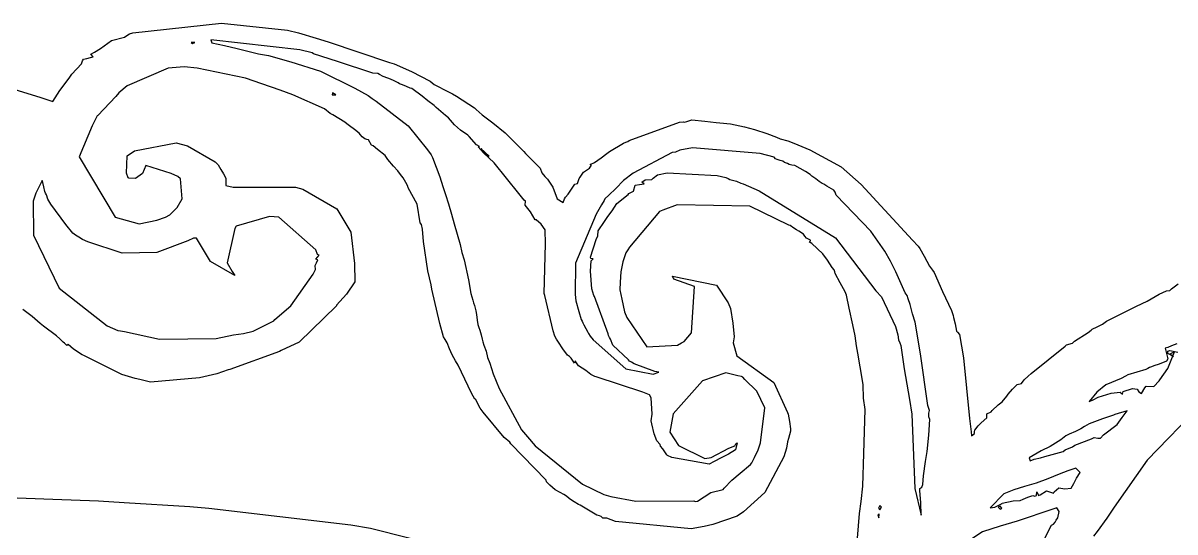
# Model space of a CAD drawing. Extents: x 0 to 208, y 1 to 205.
# Drawn here: x 192.63 to 199.15, y 202.23 to 205.11 of the extents above; entities that cross this region are included whole.
import ezdxf

# ---------------------------------------------------------------- set-up
doc = ezdxf.new("R2010")
doc.units = 0

msp = doc.modelspace()

# ---------------------------------------------------------------- linework, layer by layer
at = {"layer": 'test'}
for p, q in [((193.247185, 205.054309), (193.749269, 205.109464)), ((193.749269, 205.109464), (194.123351, 205.068167)), ((193.207984, 205.035993), (193.229094, 205.048129)), ((193.229094, 205.048129), (193.247185, 205.054309)), ((194.123351, 205.068167), (194.185397, 205.053717)), ((194.185397, 205.053717), (194.287025, 205.02331)), ((193.063376, 204.964509), (193.127401, 205.009747)), ((193.127401, 205.009747), (193.19963, 205.030123)), ((193.19963, 205.030123), (193.207984, 205.035993)), ((193.598468, 204.998935), (193.578656, 204.999781)), ((193.578656, 204.999781), (193.584921, 204.993544)), ((193.584921, 204.993544), (193.598496, 204.998963)), ((193.598496, 204.998963), (193.598468, 204.998935)), ((194.1932, 204.957435), (193.690139, 205.014365)), ((193.690139, 205.014365), (193.696065, 204.996839)), ((193.696065, 204.996839), (193.766841, 204.981373)), ((193.766841, 204.981373), (193.839228, 204.965371)), ((194.287025, 205.02331), (194.354242, 205.00378)), ((194.354242, 205.00378), (194.701945, 204.886706)), ((192.986135, 204.909109), (193.007527, 204.914782)), ((193.007527, 204.914782), (193.022005, 204.918394)), ((193.00908, 204.932618), (193.029767, 204.945121)), ((193.022005, 204.918394), (193.00908, 204.932618)), ((193.029767, 204.945121), (193.063376, 204.964509)), ((193.839228, 204.965371), (193.891885, 204.951091)), ((193.891885, 204.951091), (193.959105, 204.935569)), ((193.959105, 204.935569), (194.016421, 204.924844)), ((194.016421, 204.924844), (194.142507, 204.890094)), ((194.26338, 204.939796), (194.1932, 204.957435)), ((194.271141, 204.935422), (194.26338, 204.939796)), ((194.408005, 204.891181), (194.271141, 204.935422)), ((192.901262, 204.819035), (192.956276, 204.877529)), ((192.956276, 204.877529), (192.963049, 204.894744)), ((192.963049, 204.894744), (192.967819, 204.904932)), ((192.967819, 204.904932), (192.986135, 204.909109)), ((193.447607, 204.854702), (193.215113, 204.753365)), ((193.539075, 204.861193), (193.447607, 204.854702)), ((193.611462, 204.852839), (193.539075, 204.861193)), ((193.885511, 204.797044), (193.611462, 204.852839)), ((194.142507, 204.890094), (194.311747, 204.837338)), ((194.607496, 204.826024), (194.408005, 204.891181)), ((194.701945, 204.886706), (194.727994, 204.877591)), ((194.727994, 204.877591), (194.826752, 204.835065)), ((192.834494, 204.726715), (192.887123, 204.797445)), ((192.887123, 204.797445), (192.901262, 204.819035)), ((193.97858, 204.765345), (193.885511, 204.797044)), ((194.311747, 204.837338), (194.506246, 204.739636)), ((194.635936, 204.822666), (194.607496, 204.826024)), ((194.645842, 204.81784), (194.635936, 204.822666)), ((194.665908, 204.80689), (194.645842, 204.81784)), ((194.692465, 204.796391), (194.665908, 204.80689)), ((194.707422, 204.791113), (194.692465, 204.796391)), ((194.728561, 204.781066), (194.707422, 204.791113)), ((194.750405, 204.771442), (194.728561, 204.781066)), ((194.826752, 204.835065), (194.932472, 204.780774)), ((194.932472, 204.780774), (194.955755, 204.761245)), ((192.463596, 204.768896), (192.720178, 204.690096)), ((192.794165, 204.665317), (192.834494, 204.726715)), ((193.215113, 204.753365), (193.167573, 204.713298)), ((194.081995, 204.728605), (193.97858, 204.765345)), ((194.154382, 204.702838), (194.081995, 204.728605)), ((194.506246, 204.739636), (194.581221, 204.698985)), ((194.759577, 204.765064), (194.750405, 204.771442)), ((194.775494, 204.759109), (194.759577, 204.765064)), ((194.797508, 204.749288), (194.775494, 204.759109)), ((194.820085, 204.739664), (194.797508, 204.749288)), ((194.829117, 204.738535), (194.820085, 204.739664)), ((194.887026, 204.695561), (194.829117, 204.738535)), ((194.955755, 204.761245), (194.969895, 204.753483)), ((194.969895, 204.753483), (195.021601, 204.727942)), ((195.021601, 204.727942), (195.059238, 204.709062)), ((192.720178, 204.690096), (192.794165, 204.665317)), ((193.150273, 204.693853), (193.049043, 204.585962)), ((193.167573, 204.713298), (193.150273, 204.693853)), ((194.332772, 204.622526), (194.154382, 204.702838)), ((194.379461, 204.71332), (194.376921, 204.703132)), ((194.376921, 204.703132), (194.397608, 204.703132)), ((194.397551, 204.703132), (194.379461, 204.71332)), ((194.397608, 204.703132), (194.397551, 204.703132)), ((194.581221, 204.698985), (194.604476, 204.682813)), ((194.604476, 204.682813), (194.626659, 204.66684)), ((194.626659, 204.66684), (194.808145, 204.527707)), ((194.920139, 204.667988), (194.887026, 204.695561)), ((194.95558, 204.641431), (194.920139, 204.667988)), ((195.059238, 204.709062), (195.082493, 204.695628)), ((195.082493, 204.695628), (195.182899, 204.629379)), ((193.045063, 204.584268), (193.016494, 204.52676)), ((193.049043, 204.585962), (193.045063, 204.584268)), ((194.366382, 204.597211), (194.332772, 204.622526)), ((194.379957, 204.589224), (194.366382, 204.597211)), ((194.41572, 204.568537), (194.379957, 204.589224)), ((194.966417, 204.631497), (194.95558, 204.641431)), ((195.019766, 204.585574), (194.966417, 204.631497)), ((195.035711, 204.572281), (195.019766, 204.585574)), ((195.182899, 204.629379), (195.193651, 204.619868)), ((195.193651, 204.619868), (195.227261, 204.58925)), ((195.227261, 204.58925), (195.288379, 204.544456)), ((193.016494, 204.52676), (192.9442, 204.351314)), ((194.448692, 204.54785), (194.41572, 204.568537)), ((194.459473, 204.537521), (194.448692, 204.54785)), ((194.47491, 204.527164), (194.459473, 204.537521)), ((194.503251, 204.506477), (194.47491, 204.527164)), ((194.808145, 204.527707), (194.917227, 204.390683)), ((195.069824, 204.531763), (195.035711, 204.572281)), ((195.104986, 204.502166), (195.069824, 204.531763)), ((195.288379, 204.544456), (195.357653, 204.486651)), ((196.06002, 204.444713), (196.345869, 204.547371)), ((196.345869, 204.547371), (196.365596, 204.548782)), ((196.365596, 204.548782), (196.371777, 204.547371)), ((196.371777, 204.547371), (196.386988, 204.55214)), ((196.386988, 204.55214), (196.415428, 204.561002)), ((196.415428, 204.561002), (196.488758, 204.552931)), ((196.488758, 204.552931), (196.553722, 204.546496)), ((196.553722, 204.546496), (196.574776, 204.543194)), ((196.574776, 204.543194), (196.633907, 204.538114)), ((196.633907, 204.538114), (196.713861, 204.521237)), ((196.713861, 204.521237), (196.770737, 204.506138)), ((194.529808, 204.48579), (194.503251, 204.506477)), ((194.537061, 204.47546), (194.529808, 204.48579)), ((194.546798, 204.465131), (194.537061, 204.47546)), ((194.562913, 204.454181), (194.546798, 204.465131)), ((194.573242, 204.449609), (194.562913, 204.454181)), ((195.146354, 204.47321), (195.104986, 204.502166)), ((195.152563, 204.466606), (195.146354, 204.47321)), ((195.19491, 204.419085), (195.152563, 204.466606)), ((195.357653, 204.486651), (195.462527, 204.382198)), ((196.770737, 204.506138), (196.84081, 204.48421)), ((196.84081, 204.48421), (196.895708, 204.462563)), ((196.895708, 204.462563), (196.915463, 204.453645)), ((193.257164, 204.385245), (193.4925, 204.429766)), ((193.4925, 204.429766), (193.558049, 204.413538)), ((193.558049, 204.413538), (193.714835, 204.322278)), ((194.583571, 204.447069), (194.573242, 204.449609)), ((194.599855, 204.41802), (194.583571, 204.447069)), ((194.608661, 204.413448), (194.599855, 204.41802)), ((194.634682, 204.392761), (194.608661, 204.413448)), ((194.677396, 204.359092), (194.634682, 204.392761)), ((194.917227, 204.390683), (194.937942, 204.362246)), ((195.211166, 204.409659), (195.19491, 204.419085)), ((195.20428, 204.407966), (195.211166, 204.409659)), ((195.235304, 204.373239), (195.20428, 204.407966)), ((195.242909, 204.378351), (195.219654, 204.39805)), ((195.219654, 204.39805), (195.239353, 204.374795)), ((195.948576, 204.381331), (196.028721, 204.428062)), ((196.028721, 204.428062), (196.041647, 204.433819)), ((196.041647, 204.433819), (196.052259, 204.437911)), ((196.052259, 204.437911), (196.06002, 204.444713)), ((196.346681, 204.388877), (196.322721, 204.37866)), ((196.418382, 204.402085), (196.346681, 204.388877)), ((196.801696, 204.369561), (196.418382, 204.402085)), ((196.915463, 204.453645), (196.958804, 204.441594)), ((196.958804, 204.441594), (196.993085, 204.428047)), ((196.993085, 204.428047), (197.0383, 204.409082)), ((197.0383, 204.409082), (197.084833, 204.391584)), ((197.084833, 204.391584), (197.261961, 204.29494)), ((192.9442, 204.351314), (193.148207, 204.008874)), ((193.212327, 204.259459), (193.215798, 204.356972)), ((193.215798, 204.356972), (193.257164, 204.385245)), ((194.692749, 204.337135), (194.677396, 204.359092)), ((194.723954, 204.299255), (194.692749, 204.337135)), ((194.937942, 204.362246), (194.94576, 204.346696)), ((194.94576, 204.346696), (194.966447, 204.292557)), ((195.295691, 204.317991), (195.235304, 204.373239)), ((195.239353, 204.374795), (195.266192, 204.355096)), ((195.266164, 204.355096), (195.242909, 204.378351)), ((195.266192, 204.355096), (195.266164, 204.355096)), ((195.462527, 204.382198), (195.473337, 204.370824)), ((195.473337, 204.370824), (195.537669, 204.306162)), ((195.864011, 204.31913), (195.901038, 204.344981)), ((195.901038, 204.344981), (195.934521, 204.370833)), ((195.934521, 204.370833), (195.948576, 204.381331)), ((196.303558, 204.375697), (196.082962, 204.259269)), ((196.322721, 204.37866), (196.303558, 204.375697)), ((196.881845, 204.349157), (196.801696, 204.369561)), ((196.889606, 204.340549), (196.881845, 204.349157)), ((196.89923, 204.335553), (196.889606, 204.340549)), ((196.915457, 204.330812), (196.89923, 204.335553)), ((196.931685, 204.326071), (196.915457, 204.330812)), ((196.941309, 204.319947), (196.931685, 204.326071)), ((193.221076, 204.232619), (193.212327, 204.259459)), ((193.32186, 204.303104), (193.301823, 204.25627)), ((193.464752, 204.256439), (193.32186, 204.303104)), ((193.714835, 204.322278), (193.730357, 204.306361)), ((193.730357, 204.306361), (193.745879, 204.28051)), ((193.745879, 204.28051), (193.761317, 204.254686)), ((194.749015, 204.271739), (194.723954, 204.299255)), ((194.764538, 204.251701), (194.749015, 204.271739)), ((194.966447, 204.292557), (194.987134, 204.237442)), ((195.435882, 204.143225), (195.295691, 204.317991)), ((195.537669, 204.306162), (195.55528, 204.2881)), ((195.55528, 204.2881), (195.565948, 204.261147)), ((195.565948, 204.261147), (195.58147, 204.24015)), ((195.793458, 204.252525), (195.801219, 204.264746)), ((195.801219, 204.264746), (195.834829, 204.286448)), ((195.834829, 204.286448), (195.846146, 204.303636)), ((195.839006, 204.307192), (195.864011, 204.31913)), ((195.846146, 204.303636), (195.839006, 204.307192)), ((196.082962, 204.259269), (196.028654, 204.216969)), ((196.21993, 204.249783), (196.27548, 204.261185)), ((196.27548, 204.261185), (196.558608, 204.245465)), ((196.957367, 204.314048), (196.941309, 204.319947)), ((196.966427, 204.308883), (196.957367, 204.314048)), ((196.982683, 204.304932), (196.966427, 204.308883)), ((196.999814, 204.302392), (196.982683, 204.304932)), ((197.060218, 204.268749), (196.999814, 204.302392)), ((197.085279, 204.250658), (197.060218, 204.268749)), ((197.261961, 204.29494), (197.375713, 204.194729)), ((192.733473, 204.21707), (192.697518, 204.145193)), ((192.737396, 204.206261), (192.733473, 204.21707)), ((192.742843, 204.180861), (192.737396, 204.206261)), ((193.225366, 204.230926), (193.221076, 204.232619)), ((193.263505, 204.227906), (193.225366, 204.230926)), ((193.301823, 204.25627), (193.263505, 204.227906)), ((193.502632, 204.240155), (193.464752, 204.256439)), ((193.517759, 204.227342), (193.502632, 204.240155)), ((193.526762, 204.113587), (193.517759, 204.227342)), ((193.761317, 204.254686), (193.775202, 204.230302)), ((193.775202, 204.230302), (193.775202, 204.189679)), ((194.78006, 204.232623), (194.764538, 204.251701)), ((194.795469, 204.206715), (194.78006, 204.232623)), ((194.805206, 204.184758), (194.795469, 204.206715)), ((194.987134, 204.237442), (194.994415, 204.213622)), ((194.994415, 204.213622), (195.005422, 204.178548)), ((195.58147, 204.24015), (195.596992, 204.225757)), ((195.596992, 204.225757), (195.609043, 204.207977)), ((195.609043, 204.207977), (195.62798, 204.179537)), ((195.714862, 204.140757), (195.751943, 204.195658)), ((195.751943, 204.195658), (195.766675, 204.200709)), ((195.766675, 204.200709), (195.776412, 204.228537)), ((195.776412, 204.228537), (195.782508, 204.23641)), ((195.782508, 204.23641), (195.793458, 204.252525)), ((196.028654, 204.216969), (195.98378, 204.172446)), ((196.094045, 204.189924), (196.118683, 204.193932)), ((196.118683, 204.193932), (196.144958, 204.197826)), ((196.132032, 204.207196), (196.150122, 204.221081)), ((196.144958, 204.197826), (196.132032, 204.207196)), ((196.150122, 204.221081), (196.188744, 204.223339)), ((196.188744, 204.223339), (196.196505, 204.230112)), ((196.196505, 204.230112), (196.21993, 204.249783)), ((196.558608, 204.245465), (196.607731, 204.23491)), ((196.607731, 204.23491), (196.620657, 204.22777)), ((196.620657, 204.22777), (196.631466, 204.222634)), ((196.631466, 204.222634), (196.667664, 204.212671)), ((196.667664, 204.212671), (196.693064, 204.202709)), ((196.693064, 204.202709), (196.706357, 204.198362)), ((196.706357, 204.198362), (196.796843, 204.159653)), ((197.096144, 204.241909), (197.085279, 204.250658)), ((197.117142, 204.227403), (197.096144, 204.241909)), ((197.137829, 204.212276), (197.117142, 204.227403)), ((197.154113, 204.200931), (197.137829, 204.212276)), ((197.163229, 204.196359), (197.154113, 204.200931)), ((197.180557, 204.185042), (197.163229, 204.196359)), ((197.375713, 204.194729), (197.666783, 203.879713)), ((192.697518, 204.145193), (192.683632, 204.100856)), ((192.74829, 204.155461), (192.742843, 204.180861)), ((192.753172, 204.144652), (192.74829, 204.155461)), ((192.758845, 204.135141), (192.753172, 204.144652)), ((192.765985, 204.111632), (192.758845, 204.135141)), ((193.775202, 204.189679), (193.815619, 204.178983)), ((193.815619, 204.178983), (194.168673, 204.17983)), ((194.168673, 204.17983), (194.21062, 204.168315)), ((194.21062, 204.168315), (194.402813, 204.056002)), ((194.80848, 204.175585), (194.805206, 204.184758)), ((194.858314, 204.082514), (194.80848, 204.175585)), ((195.005422, 204.178548), (195.020266, 204.137352)), ((195.020266, 204.137352), (195.035619, 204.085389)), ((195.466041, 204.105387), (195.435882, 204.143225)), ((195.62798, 204.179537), (195.652759, 204.114172)), ((195.698578, 204.122667), (195.714862, 204.140757)), ((195.945014, 204.133706), (195.922662, 204.113583)), ((195.98378, 204.172446), (195.945014, 204.133706)), ((195.989812, 204.086605), (196.054675, 204.137795)), ((196.054675, 204.137795), (196.058033, 204.143101)), ((196.058033, 204.143101), (196.085493, 204.156252)), ((196.085493, 204.156252), (196.094045, 204.189924)), ((196.796843, 204.159653), (197.22956, 203.891901)), ((197.219616, 204.163198), (197.180557, 204.185042)), ((197.227688, 204.151231), (197.219616, 204.163198)), ((197.232909, 204.134298), (197.227688, 204.151231)), ((197.429451, 203.929828), (197.232909, 204.134298)), ((192.683632, 204.100856), (192.684761, 203.906831)), ((192.782213, 204.083085), (192.765985, 204.111632)), ((192.868519, 203.967459), (192.782213, 204.083085)), ((193.456337, 204.023389), (193.498015, 204.064365)), ((193.498015, 204.064365), (193.526762, 204.113587)), ((194.875276, 203.976514), (194.858314, 204.082514)), ((195.035619, 204.085389), (195.052835, 204.026148)), ((195.472334, 204.101013), (195.466041, 204.105387)), ((195.470641, 204.078322), (195.472334, 204.101013)), ((195.501852, 204.038865), (195.470641, 204.078322)), ((195.652759, 204.114172), (195.685398, 204.092074)), ((195.685398, 204.092074), (195.694486, 204.113494)), ((195.694486, 204.113494), (195.698578, 204.122667)), ((195.903443, 204.080281), (195.87228, 204.026628)), ((195.919389, 204.10475), (195.903443, 204.080281)), ((195.922662, 204.113583), (195.919389, 204.10475)), ((195.964186, 204.045757), (195.989812, 204.086605)), ((196.331294, 204.080032), (196.250288, 204.049332)), ((196.744947, 204.07275), (196.331294, 204.080032)), ((196.964544, 203.963581), (196.744947, 204.07275)), ((193.148207, 204.008874), (193.283397, 203.972053)), ((193.384432, 203.992796), (193.432799, 204.010181)), ((193.432799, 204.010181), (193.456337, 204.023389)), ((194.022544, 204.013641), (193.833512, 203.959028)), ((194.07425, 204.009633), (194.022544, 204.013641)), ((194.283662, 203.823996), (194.07425, 204.009633)), ((194.402813, 204.056002), (194.482086, 203.923702)), ((195.052835, 204.026148), (195.068047, 203.97116)), ((195.527703, 203.995267), (195.501852, 204.038865)), ((195.87228, 204.026628), (195.756693, 203.749156)), ((195.920526, 203.984424), (195.938955, 204.012618)), ((195.938955, 204.012618), (195.964186, 204.045757)), ((196.231746, 204.041147), (196.062413, 203.839172)), ((196.250288, 204.049332), (196.231746, 204.041147)), ((192.908273, 203.918338), (192.868519, 203.967459)), ((193.283397, 203.972053), (193.384432, 203.992796)), ((193.825046, 203.945058), (193.781572, 203.751711)), ((193.833512, 203.959028), (193.825046, 203.945058)), ((194.882783, 203.968753), (194.875276, 203.976514)), ((194.889556, 203.941801), (194.882783, 203.968753)), ((194.895568, 203.871996), (194.889556, 203.941801)), ((195.068047, 203.97116), (195.08625, 203.912492)), ((195.532247, 203.993574), (195.527703, 203.995267)), ((195.560952, 203.969387), (195.532247, 203.993574)), ((195.585054, 203.938027), (195.560952, 203.969387)), ((195.585336, 203.858505), (195.585054, 203.938027)), ((195.883818, 203.931344), (195.920526, 203.984424)), ((196.972306, 203.96217), (196.964544, 203.963581)), ((196.993924, 203.946648), (196.972306, 203.96217)), ((197.008656, 203.937758), (196.993924, 203.946648)), ((197.02209, 203.930449), (197.008656, 203.937758)), ((192.684761, 203.906831), (192.829595, 203.607275)), ((192.92292, 203.906795), (192.908273, 203.918338)), ((192.941208, 203.895901), (192.92292, 203.906795)), ((192.961697, 203.882524), (192.941208, 203.895901)), ((192.99253, 203.86926), (192.961697, 203.882524)), ((193.187478, 203.804684), (192.99253, 203.86926)), ((193.559763, 203.876067), (193.383958, 203.808974)), ((193.590785, 203.891194), (193.559763, 203.876067)), ((193.608904, 203.890912), (193.590785, 203.891194)), ((193.68825, 203.759007), (193.608904, 203.890912)), ((194.482086, 203.923702), (194.504184, 203.746537)), ((194.920149, 203.705073), (194.895568, 203.871996)), ((195.08625, 203.912492), (195.102901, 203.853724)), ((195.840406, 203.783352), (195.872444, 203.882999)), ((195.872444, 203.882999), (195.881842, 203.903658)), ((195.881842, 203.903658), (195.883818, 203.931344)), ((197.048731, 203.91408), (197.02209, 203.930449)), ((197.055194, 203.902678), (197.048731, 203.91408)), ((197.064366, 203.890486), (197.055194, 203.902678)), ((197.087622, 203.878774), (197.064366, 203.890486)), ((197.079324, 203.86963), (197.08621, 203.870194)), ((197.095862, 203.860203), (197.079324, 203.86963)), ((197.08621, 203.870194), (197.087622, 203.878774)), ((197.22956, 203.891901), (197.458324, 203.592207)), ((197.509055, 203.817696), (197.429451, 203.929828)), ((197.666783, 203.879713), (197.698691, 203.84524)), ((193.383958, 203.808974), (193.187478, 203.804684)), ((194.29402, 203.79823), (194.283662, 203.823996)), ((195.102901, 203.853724), (195.111593, 203.808981)), ((195.111593, 203.808981), (195.125197, 203.767616)), ((195.577829, 203.57608), (195.585336, 203.858505)), ((196.041726, 203.80745), (196.025019, 203.755705)), ((196.052056, 203.823989), (196.041726, 203.80745)), ((196.062413, 203.839172), (196.052056, 203.823989)), ((197.158428, 203.801273), (197.095862, 203.860203)), ((197.184449, 203.766153), (197.158428, 203.801273)), ((197.540412, 203.76082), (197.509055, 203.817696)), ((197.698691, 203.84524), (197.70665, 203.831637)), ((197.70665, 203.831637), (197.731288, 203.788547)), ((193.824927, 203.679335), (193.68825, 203.759007)), ((193.781572, 203.751711), (193.810957, 203.70259)), ((194.281066, 203.735012), (194.288827, 203.751691)), ((194.283662, 203.771757), (194.29402, 203.782707)), ((194.296588, 203.76837), (194.283662, 203.771757)), ((194.288827, 203.751691), (194.296588, 203.76837)), ((194.304349, 203.793658), (194.29402, 203.79823)), ((194.29402, 203.782707), (194.304349, 203.793658)), ((194.504184, 203.746537), (194.505595, 203.643122)), ((195.125197, 203.767616), (195.14975, 203.653861)), ((195.756693, 203.749156), (195.753617, 203.570738)), ((195.842664, 203.776212), (195.840406, 203.783352)), ((195.840632, 203.702609), (195.844752, 203.762073)), ((195.85559, 203.773023), (195.842664, 203.776212)), ((195.844752, 203.762073), (195.85559, 203.773023)), ((196.025019, 203.755705), (196.013758, 203.699602)), ((197.210301, 203.724254), (197.184449, 203.766153)), ((197.571505, 203.699964), (197.540412, 203.76082)), ((197.731288, 203.788547), (197.76301, 203.732359)), ((193.810957, 203.70259), (193.824927, 203.679335)), ((194.142156, 203.50733), (194.269636, 203.686724)), ((194.269636, 203.686724), (194.283042, 203.713761)), ((194.283042, 203.713761), (194.281066, 203.735012)), ((194.937647, 203.625972), (194.920149, 203.705073)), ((195.848337, 203.604367), (195.840632, 203.702609)), ((196.013758, 203.699602), (196.008904, 203.641332)), ((196.313509, 203.659015), (196.305381, 203.674932)), ((196.305381, 203.674932), (196.554422, 203.624042)), ((197.221251, 203.710256), (197.210301, 203.724254)), ((197.225823, 203.699927), (197.221251, 203.710256)), ((197.228081, 203.689569), (197.225823, 203.699927)), ((197.256822, 203.637863), (197.228081, 203.689569)), ((197.623851, 203.58072), (197.571505, 203.699964)), ((197.76301, 203.732359), (197.779717, 203.709104)), ((197.779717, 203.709104), (197.789369, 203.696799)), ((197.789369, 203.696799), (197.836678, 203.589157)), ((192.829595, 203.607275), (193.102865, 203.394559)), ((194.505595, 203.643122), (194.458345, 203.573357)), ((194.94205, 203.60235), (194.937647, 203.625972)), ((195.14975, 203.653861), (195.163663, 203.577373)), ((196.008904, 203.641332), (196.007211, 203.59763)), ((196.430078, 203.616225), (196.313509, 203.659015)), ((196.41275, 203.354823), (196.430078, 203.616225)), ((196.554422, 203.624042), (196.620789, 203.523991)), ((197.284311, 203.586157), (197.256822, 203.637863)), ((199.133875, 203.60284), (199.171997, 203.632084)), ((194.458345, 203.573357), (194.402573, 203.51131)), ((194.986359, 203.406132), (194.94205, 203.60235)), ((195.163663, 203.577373), (195.174501, 203.538593)), ((195.582203, 203.5664), (195.577829, 203.57608)), ((195.630122, 203.364589), (195.582203, 203.5664)), ((195.753617, 203.570738), (195.757342, 203.534735)), ((195.859372, 203.565587), (195.848337, 203.604367)), ((195.863633, 203.55983), (195.859372, 203.565587)), ((195.941388, 203.348429), (195.863633, 203.55983)), ((196.007211, 203.59763), (196.019318, 203.545706)), ((196.019318, 203.545706), (196.033965, 203.473319)), ((197.291281, 203.568067), (197.284311, 203.586157)), ((197.306521, 203.493092), (197.291281, 203.568067)), ((197.458324, 203.592207), (197.489721, 203.55827)), ((197.489721, 203.55827), (197.569358, 203.390224)), ((197.635394, 203.565537), (197.623851, 203.58072)), ((197.642139, 203.547136), (197.635394, 203.565537)), ((197.651989, 203.51505), (197.642139, 203.547136)), ((197.836678, 203.589157), (197.886092, 203.479954)), ((198.996441, 203.53347), (199.041075, 203.560309)), ((199.041075, 203.560309), (199.063455, 203.573009)), ((199.063455, 203.573009), (199.105229, 203.592708)), ((199.105229, 203.592708), (199.123969, 203.594401)), ((199.123969, 203.594401), (199.133875, 203.60284)), ((192.676717, 203.447017), (192.625011, 203.485518)), ((194.05167, 203.428799), (194.142156, 203.50733)), ((194.400879, 203.50719), (194.190482, 203.300804)), ((194.402573, 203.51131), (194.400879, 203.50719)), ((195.174501, 203.538593), (195.178424, 203.524595)), ((195.178424, 203.524595), (195.183475, 203.509213)), ((195.183475, 203.509213), (195.190362, 203.478522)), ((195.190362, 203.478522), (195.194426, 203.457073)), ((195.757342, 203.534735), (195.774473, 203.474604)), ((195.774473, 203.474604), (195.787822, 203.430513)), ((196.620789, 203.523991), (196.634026, 203.49122)), ((196.634026, 203.49122), (196.648504, 203.40843)), ((197.328648, 203.400021), (197.306521, 203.493092)), ((197.660427, 203.48516), (197.651989, 203.51505)), ((197.666664, 203.461256), (197.660427, 203.48516)), ((197.886092, 203.479954), (197.896252, 203.453171)), ((198.764664, 203.419556), (198.934395, 203.505417)), ((198.934395, 203.505417), (198.996441, 203.53347)), ((192.722141, 203.406264), (192.676717, 203.447017)), ((193.929795, 203.363834), (194.024718, 203.410454)), ((194.024718, 203.410454), (194.045913, 203.422505)), ((194.045913, 203.422505), (194.05167, 203.428799)), ((195.194426, 203.457073), (195.19801, 203.425718)), ((195.19801, 203.425718), (195.202808, 203.400487)), ((195.787822, 203.430513), (195.79341, 203.420833)), ((195.79341, 203.420833), (195.798575, 203.410475)), ((195.798575, 203.410475), (195.803147, 203.400146)), ((196.033965, 203.473319), (196.046524, 203.441355)), ((196.046524, 203.441355), (196.15943, 203.274254)), ((197.681001, 203.413893), (197.666664, 203.461256)), ((197.711382, 203.23462), (197.681001, 203.413893)), ((197.896252, 203.453171), (197.89851, 203.440246)), ((197.89851, 203.440246), (197.907372, 203.404895)), ((198.751032, 203.408606), (198.764664, 203.419556)), ((192.741276, 203.39221), (192.722141, 203.406264)), ((192.814823, 203.337919), (192.741276, 203.39221)), ((193.102865, 203.394559), (193.162457, 203.367664)), ((193.162457, 203.367664), (193.178261, 203.364616)), ((193.178261, 203.364616), (193.20081, 203.360918)), ((193.20081, 203.360918), (193.399427, 203.319048)), ((193.817426, 203.342639), (193.875115, 203.35009)), ((193.875115, 203.35009), (193.929795, 203.363834)), ((195.007553, 203.331157), (194.986359, 203.406132)), ((195.202808, 203.400487), (195.208, 203.384965)), ((195.208, 203.384965), (195.213701, 203.369443)), ((195.213701, 203.369443), (195.220672, 203.343592)), ((195.638673, 203.336149), (195.630122, 203.364589)), ((195.803147, 203.400146), (195.814097, 203.379459)), ((195.814097, 203.379459), (195.825047, 203.358772)), ((195.825047, 203.358772), (195.830268, 203.349515)), ((195.830268, 203.349515), (195.840005, 203.334332)), ((195.943364, 203.338099), (195.941388, 203.348429)), ((196.372609, 203.304395), (196.41275, 203.354823)), ((196.648504, 203.40843), (196.654769, 203.330869)), ((197.340078, 203.337971), (197.328648, 203.400021)), ((197.569358, 203.390224), (197.582538, 203.343358)), ((197.907372, 203.404895), (197.916121, 203.363529)), ((197.916121, 203.363529), (197.920467, 203.357518)), ((197.920467, 203.357518), (197.931897, 203.344592)), ((197.931897, 203.344592), (197.95487, 203.212741)), ((198.583175, 203.306566), (198.660572, 203.356762)), ((198.660572, 203.356762), (198.678662, 203.369575)), ((198.678662, 203.369575), (198.684928, 203.37536)), ((198.684928, 203.37536), (198.712331, 203.388794)), ((198.712331, 203.388794), (198.742255, 203.403075)), ((198.742255, 203.403075), (198.751032, 203.408606)), ((192.834663, 203.319828), (192.814823, 203.337919)), ((192.853261, 203.301738), (192.834663, 203.319828)), ((192.859498, 203.294964), (192.853261, 203.301738)), ((192.87296, 203.282152), (192.859498, 203.294964)), ((192.880947, 203.288925), (192.87296, 203.282152)), ((192.910939, 203.262029), (192.880947, 203.288925)), ((193.399427, 203.319048), (193.720009, 203.322152)), ((193.720009, 203.322152), (193.720161, 203.322178)), ((193.720161, 203.322178), (193.817426, 203.342639)), ((194.190482, 203.300804), (194.088346, 203.254686)), ((195.017883, 203.317243), (195.007553, 203.331157)), ((195.028212, 203.29729), (195.017883, 203.317243)), ((195.041138, 203.26368), (195.028212, 203.29729)), ((195.220672, 203.343592), (195.22674, 203.31774)), ((195.22674, 203.31774), (195.23182, 203.302895)), ((195.23182, 203.302895), (195.236844, 203.284494)), ((195.236844, 203.284494), (195.249064, 203.250218)), ((195.64903, 203.317523), (195.638673, 203.336149)), ((195.65936, 203.301944), (195.64903, 203.317523)), ((195.685211, 203.263886), (195.65936, 203.301944)), ((195.840005, 203.334332), (195.855471, 203.313758)), ((195.855471, 203.313758), (196.04215, 203.149324)), ((195.948528, 203.327742), (195.943364, 203.338099)), ((195.953806, 203.317554), (195.948528, 203.327742)), ((195.968566, 203.283947), (195.953806, 203.317554)), ((196.056089, 203.200897), (195.968566, 203.283947)), ((196.15943, 203.274254), (196.334368, 203.283652)), ((196.334368, 203.283652), (196.357623, 203.296578)), ((196.357623, 203.296578), (196.372609, 203.304395)), ((196.654769, 203.330869), (196.649096, 203.296582)), ((196.649096, 203.296582), (196.670122, 203.223597)), ((197.347556, 203.281095), (197.340078, 203.337971)), ((197.356446, 203.23973), (197.347556, 203.281095)), ((197.582538, 203.343358), (197.587195, 203.314918)), ((197.587195, 203.314918), (197.594786, 203.296828)), ((197.594786, 203.296828), (197.599612, 203.281955)), ((197.599612, 203.281955), (197.618239, 203.149762)), ((198.530696, 203.278259), (198.538006, 203.286867)), ((198.538006, 203.286867), (198.572846, 203.296208)), ((198.572846, 203.296208), (198.583175, 203.306566)), ((199.133202, 203.280711), (199.113164, 203.270636)), ((199.164223, 203.292056), (199.133202, 203.280711)), ((192.959487, 203.229029), (192.910939, 203.262029)), ((192.970324, 203.226489), (192.959487, 203.229029)), ((193.184906, 203.117255), (192.970324, 203.226489)), ((194.077989, 203.247659), (193.79669, 203.147312)), ((194.088346, 203.254686), (194.077989, 203.247659)), ((195.05745, 203.23037), (195.041138, 203.26368)), ((195.075541, 203.196023), (195.05745, 203.23037)), ((195.249064, 203.250218), (195.257813, 203.214119)), ((195.257813, 203.214119), (195.269751, 203.183098)), ((195.711063, 203.22715), (195.685211, 203.263886)), ((195.72142, 203.219276), (195.711063, 203.22715)), ((195.73175, 203.210809), (195.72142, 203.219276)), ((196.670122, 203.223597), (196.879409, 203.072913)), ((197.381734, 203.084609), (197.356446, 203.23973)), ((197.752206, 202.942478), (197.711382, 203.23462)), ((198.337416, 203.122834), (198.530696, 203.278259)), ((199.113164, 203.270636), (199.098263, 203.266318)), ((199.098263, 203.266318), (199.112515, 203.206673)), ((199.11219, 203.250937), (199.123564, 203.254859)), ((199.11219, 203.2366), (199.11219, 203.250937)), ((199.144194, 203.219271), (199.11219, 203.2366)), ((199.113274, 203.152167), (199.149839, 203.247014)), ((199.149839, 203.247014), (199.123508, 203.233552)), ((199.123508, 203.233552), (199.133837, 203.229601)), ((199.123564, 203.254859), (199.170365, 203.244304)), ((199.133837, 203.229601), (199.144194, 203.219271)), ((195.090244, 203.170115), (195.075541, 203.196023)), ((195.166529, 203.012153), (195.090244, 203.170115)), ((195.269751, 203.183098), (195.290014, 203.121268)), ((195.74984, 203.18176), (195.73175, 203.210809)), ((195.75238, 203.188251), (195.74984, 203.18176)), ((195.75492, 203.194742), (195.75238, 203.188251)), ((195.77301, 203.167423), (195.75492, 203.194742)), ((195.814373, 203.140443), (195.77301, 203.167423)), ((196.04215, 203.149324), (196.196731, 203.119484)), ((196.062298, 203.194434), (196.056089, 203.200897)), ((196.072712, 203.188197), (196.062298, 203.194434)), ((196.089306, 203.178545), (196.072712, 203.188197)), ((196.206264, 203.135938), (196.089306, 203.178545)), ((197.618239, 203.149762), (197.649634, 202.975905)), ((197.95487, 203.212741), (197.988361, 202.868041)), ((198.999414, 203.152063), (198.98869, 203.147124)), ((199.009772, 203.157227), (198.999414, 203.152063)), ((199.020101, 203.161461), (199.009772, 203.157227)), ((199.034269, 203.166654), (199.020101, 203.161461)), ((199.064551, 203.177322), (199.034269, 203.166654)), ((199.104669, 203.193747), (199.064551, 203.177322)), ((199.068102, 203.087589), (199.113274, 203.152167)), ((199.112515, 203.206673), (199.104669, 203.193747)), ((193.259884, 203.094988), (193.184906, 203.117255)), ((193.286356, 203.089625), (193.259884, 203.094988)), ((193.34772, 203.075232), (193.286356, 203.089625)), ((193.625271, 203.099362), (193.34772, 203.075232)), ((193.72266, 203.121827), (193.625271, 203.099362)), ((193.787292, 203.143586), (193.72266, 203.121827)), ((193.79669, 203.147312), (193.787292, 203.143586)), ((195.290014, 203.121268), (195.323096, 203.038538)), ((195.842812, 203.118627), (195.814373, 203.140443)), ((195.866237, 203.106322), (195.842812, 203.118627)), ((195.873998, 203.105475), (195.866237, 203.106322)), ((196.137334, 203.017574), (195.873998, 203.105475)), ((196.196731, 203.119484), (196.228249, 203.130745)), ((196.228249, 203.130745), (196.206264, 203.135938)), ((196.60764, 203.128121), (196.475075, 203.082297)), ((196.676942, 203.111414), (196.60764, 203.128121)), ((196.696924, 203.107293), (196.676942, 203.111414)), ((196.703725, 203.102044), (196.696924, 203.107293)), ((196.715466, 203.089965), (196.703725, 203.102044)), ((196.784545, 203.022745), (196.715466, 203.089965)), ((197.3856, 203.058757), (197.381734, 203.084609)), ((198.282609, 203.067208), (198.297792, 203.087895)), ((198.297792, 203.087895), (198.321583, 203.109344)), ((198.321583, 203.109344), (198.337416, 203.122834)), ((198.849027, 203.095872), (198.761563, 203.058918)), ((198.873185, 203.109447), (198.849027, 203.095872)), ((198.885857, 203.115741), (198.873185, 203.109447)), ((198.936301, 203.132025), (198.885857, 203.115741)), ((198.98869, 203.147124), (198.936301, 203.132025)), ((199.034212, 203.050796), (199.064179, 203.083102)), ((199.064179, 203.083102), (199.068102, 203.087589)), ((195.323096, 203.038538), (195.449373, 202.804308)), ((196.176323, 203.002052), (196.137334, 203.017574)), ((196.475075, 203.082297), (196.309625, 202.895779)), ((196.806671, 202.976209), (196.784545, 203.022745)), ((196.879409, 203.072913), (196.956938, 202.903648)), ((197.388874, 202.984392), (197.3856, 203.058757)), ((198.208243, 203.005751), (198.233445, 203.035091)), ((198.233445, 203.035091), (198.258083, 203.061112)), ((198.258083, 203.061112), (198.282609, 203.067208)), ((198.709852, 203.018086), (198.666421, 202.965904)), ((198.761563, 203.058918), (198.709852, 203.018086)), ((198.792306, 203.0121), (198.84229, 203.018253)), ((198.84229, 203.018253), (198.855159, 203.007162)), ((198.855159, 203.007162), (198.858857, 203.021357)), ((198.858857, 203.021357), (198.911742, 203.037783)), ((198.911742, 203.037783), (198.938525, 203.035525)), ((198.938525, 203.035525), (198.949052, 203.020116)), ((198.949052, 203.020116), (198.963191, 203.010859)), ((198.963191, 203.010859), (198.982185, 203.043317)), ((198.982185, 203.043317), (198.990115, 203.052489)), ((198.990115, 203.052489), (199.034212, 203.050796)), ((199.409416, 203.060747), (198.995806, 202.632532)), ((195.185861, 202.978543), (195.166529, 203.012153)), ((195.189897, 202.978543), (195.185861, 202.978543)), ((195.214986, 202.926835), (195.189897, 202.978543)), ((196.185495, 202.98653), (196.176323, 203.002052)), ((196.190011, 202.892584), (196.185495, 202.98653)), ((196.828148, 202.929674), (196.806671, 202.976209)), ((197.397707, 202.919949), (197.388874, 202.984392)), ((197.649634, 202.975905), (197.661148, 202.893513)), ((198.151291, 202.945302), (198.173276, 202.964042)), ((198.173276, 202.964042), (198.199692, 202.995563)), ((198.199692, 202.995563), (198.208243, 203.005751)), ((198.666421, 202.965904), (198.689168, 202.975076)), ((198.689145, 202.97496), (198.717585, 202.989494)), ((198.689168, 202.975076), (198.689145, 202.97496)), ((198.717585, 202.989494), (198.792306, 203.0121)), ((195.232456, 202.904596), (195.214986, 202.926835)), ((195.352299, 202.761526), (195.232456, 202.904596)), ((196.185185, 202.856341), (196.190011, 202.892584)), ((196.309625, 202.895779), (196.291139, 202.790589)), ((196.805204, 202.731501), (196.828148, 202.929674)), ((196.956938, 202.903648), (196.961454, 202.893262)), ((196.961454, 202.893262), (196.968368, 202.8519)), ((197.389946, 202.670959), (197.397707, 202.919949)), ((197.661148, 202.893513), (197.678477, 202.472136)), ((197.761745, 202.914039), (197.752206, 202.942478)), ((197.758076, 202.878056), (197.759205, 202.899448)), ((197.759205, 202.899448), (197.761745, 202.914039)), ((198.087542, 202.886095), (198.087825, 202.895239)), ((198.087825, 202.895239), (198.111362, 202.906782)), ((198.111362, 202.906782), (198.117938, 202.914007)), ((198.117938, 202.914007), (198.151291, 202.945302)), ((198.803974, 202.88753), (198.743296, 202.867605)), ((198.8134, 202.891848), (198.803974, 202.88753)), ((198.881607, 202.911237), (198.8134, 202.891848)), ((198.853173, 202.874178), (198.881607, 202.911237)), ((196.18939, 202.837601), (196.185185, 202.856341)), ((196.201441, 202.781146), (196.18939, 202.837601)), ((196.968368, 202.8519), (196.974831, 202.810534)), ((197.757766, 202.774034), (197.764482, 202.863803)), ((197.764482, 202.863803), (197.758076, 202.878056)), ((197.988361, 202.868041), (197.998211, 202.792736)), ((198.019547, 202.802049), (198.037637, 202.827985)), ((198.037637, 202.827985), (198.055756, 202.844834)), ((198.055756, 202.844834), (198.087542, 202.872464)), ((198.087542, 202.872464), (198.087542, 202.886095)), ((198.639859, 202.822521), (198.62047, 202.810526)), ((198.66794, 202.838184), (198.639859, 202.822521)), ((198.743296, 202.867605), (198.66794, 202.838184)), ((198.748757, 202.776753), (198.826616, 202.835229)), ((198.826616, 202.835229), (198.853173, 202.874178)), ((195.383403, 202.734799), (195.352299, 202.761526)), ((195.449373, 202.804308), (195.483485, 202.76487)), ((195.483485, 202.76487), (195.527439, 202.713054)), ((196.217217, 202.742682), (196.201441, 202.781146)), ((196.291139, 202.790589), (196.34059, 202.715247)), ((196.968735, 202.776216), (196.96357, 202.755529)), ((196.973702, 202.796649), (196.968735, 202.776216)), ((196.974831, 202.810534), (196.973702, 202.796649)), ((197.749694, 202.681449), (197.757766, 202.774034)), ((197.998211, 202.792736), (197.999339, 202.770327)), ((197.999339, 202.770327), (198.017289, 202.782971)), ((198.017007, 202.795135), (198.019547, 202.802049)), ((198.017289, 202.782971), (198.017007, 202.795135)), ((198.534164, 202.770902), (198.505724, 202.747845)), ((198.554117, 202.779482), (198.534164, 202.770902)), ((198.589569, 202.795004), (198.554117, 202.779482)), ((198.62047, 202.810526), (198.589569, 202.795004)), ((198.680657, 202.753074), (198.695219, 202.761456)), ((198.695219, 202.761456), (198.716781, 202.757618)), ((198.716781, 202.757618), (198.730666, 202.7579)), ((198.730666, 202.7579), (198.748757, 202.776753)), ((195.390148, 202.724922), (195.383403, 202.734799)), ((195.588985, 202.518604), (195.390148, 202.724922)), ((195.527439, 202.713054), (195.795982, 202.495842)), ((196.23511, 202.72112), (196.217217, 202.742682)), ((196.238384, 202.712484), (196.23511, 202.72112)), ((196.251366, 202.696849), (196.238384, 202.712484)), ((196.27304, 202.663459), (196.251366, 202.696849)), ((196.34059, 202.715247), (196.488861, 202.64159)), ((196.524701, 202.646895), (196.625804, 202.699747)), ((196.662501, 202.691955), (196.623422, 202.665962)), ((196.625804, 202.699747), (196.658889, 202.713294)), ((196.658889, 202.713294), (196.665493, 202.725965)), ((196.673113, 202.730735), (196.662501, 202.691955)), ((196.665493, 202.725965), (196.673113, 202.730735)), ((196.770547, 202.64857), (196.790698, 202.691572)), ((196.790698, 202.691572), (196.805204, 202.731501)), ((196.95104, 202.700784), (196.935771, 202.652467)), ((196.95722, 202.736028), (196.95104, 202.700784)), ((196.96357, 202.755529), (196.95722, 202.736028)), ((198.445286, 202.7099), (198.395488, 202.686419)), ((198.505724, 202.747845), (198.445286, 202.7099)), ((198.519429, 202.682541), (198.530464, 202.691629)), ((198.530464, 202.691629), (198.572938, 202.708026)), ((198.572938, 202.708026), (198.585864, 202.716747)), ((198.585864, 202.716747), (198.680657, 202.753074)), ((196.277443, 202.659367), (196.27304, 202.663459)), ((196.302307, 202.64709), (196.277443, 202.659367)), ((196.51414, 202.60932), (196.302307, 202.64709)), ((196.488861, 202.64159), (196.524701, 202.646895)), ((196.582466, 202.645275), (196.542794, 202.624589)), ((196.623422, 202.665962), (196.582466, 202.645275)), ((196.755448, 202.618087), (196.770547, 202.64857)), ((196.935771, 202.652467), (196.829382, 202.449103)), ((197.383596, 202.486137), (197.389946, 202.670959)), ((197.740155, 202.62457), (197.749694, 202.681449)), ((198.395488, 202.686419), (198.32771, 202.645754)), ((198.32771, 202.645754), (198.332338, 202.628453)), ((198.332338, 202.628453), (198.354606, 202.637851)), ((198.354592, 202.638012), (198.391695, 202.645209)), ((198.354606, 202.637851), (198.354592, 202.638012)), ((198.391695, 202.645209), (198.416023, 202.654268)), ((198.416023, 202.654268), (198.519429, 202.682541)), ((198.995806, 202.632532), (198.808001, 202.365539)), ((196.542794, 202.624589), (196.51414, 202.60932)), ((196.68831, 202.558262), (196.747405, 202.607673)), ((196.747405, 202.607673), (196.755448, 202.618087)), ((197.727427, 202.543569), (197.740155, 202.62457)), ((198.545853, 202.572522), (198.497057, 202.553049)), ((198.591999, 202.587734), (198.545853, 202.572522)), ((198.616779, 202.563547), (198.591999, 202.587734)), ((198.596148, 202.531205), (198.616779, 202.563547)), ((195.591948, 202.510814), (195.588985, 202.518604)), ((195.610462, 202.490663), (195.591948, 202.510814)), ((195.795982, 202.495842), (195.916849, 202.438743)), ((196.598171, 202.474653), (196.641693, 202.518827)), ((196.641693, 202.518827), (196.68831, 202.558262)), ((197.723955, 202.494448), (197.727427, 202.543569)), ((198.36664, 202.502785), (198.299843, 202.484356)), ((198.432315, 202.526379), (198.36664, 202.502785)), ((198.497057, 202.553049), (198.432315, 202.526379)), ((198.565132, 202.473053), (198.580654, 202.500175)), ((198.580654, 202.500175), (198.596148, 202.531205)), ((195.641783, 202.46484), (195.610462, 202.490663)), ((195.669046, 202.448528), (195.641783, 202.46484)), ((195.690043, 202.438198), (195.669046, 202.448528)), ((195.705537, 202.427869), (195.690043, 202.438198)), ((195.916849, 202.438743), (195.955925, 202.427002)), ((196.447798, 202.400418), (196.522347, 202.448633)), ((196.522347, 202.448633), (196.592583, 202.46661)), ((196.592583, 202.46661), (196.598171, 202.474653)), ((196.829382, 202.449103), (196.707837, 202.338983)), ((197.374565, 202.398236), (197.383596, 202.486137)), ((197.678477, 202.472136), (197.714262, 202.321714)), ((197.707389, 202.459029), (197.707953, 202.471955)), ((197.712836, 202.392939), (197.707389, 202.459029)), ((197.707953, 202.471955), (197.71817, 202.479716)), ((197.71817, 202.479716), (197.723955, 202.494448)), ((198.183322, 202.44191), (198.105426, 202.363051)), ((198.239659, 202.465108), (198.183322, 202.44191)), ((198.299843, 202.484356), (198.239659, 202.465108)), ((198.319528, 202.42231), (198.348126, 202.432639)), ((198.348126, 202.432639), (198.358314, 202.427869)), ((198.358314, 202.427869), (198.369236, 202.433034)), ((198.369236, 202.433034), (198.370083, 202.453721)), ((198.370083, 202.453721), (198.378973, 202.433034)), ((198.378973, 202.433034), (198.388596, 202.435574)), ((198.388596, 202.435574), (198.424656, 202.458829)), ((198.424656, 202.458829), (198.465719, 202.445903)), ((198.465719, 202.445903), (198.469162, 202.452592)), ((198.469162, 202.452592), (198.494562, 202.476101)), ((198.494562, 202.476101), (198.528782, 202.469412)), ((198.528782, 202.469412), (198.565132, 202.473053)), ((192.489342, 202.423354), (192.793964, 202.412601)), ((192.793964, 202.412601), (193.052499, 202.402413)), ((193.052499, 202.402413), (193.197719, 202.392564)), ((193.197719, 202.392564), (193.570007, 202.369647)), ((193.570007, 202.369647), (193.678595, 202.360503)), ((195.721059, 202.415818), (195.705537, 202.427869)), ((195.727889, 202.410569), (195.721059, 202.415818)), ((195.749281, 202.396599), (195.727889, 202.410569)), ((195.773468, 202.381754), (195.749281, 202.396599)), ((195.783091, 202.378311), (195.773468, 202.381754)), ((195.829627, 202.349728), (195.783091, 202.378311)), ((195.955925, 202.427002), (196.098794, 202.40005)), ((196.098794, 202.40005), (196.426973, 202.40259)), ((196.426973, 202.40259), (196.426942, 202.402167)), ((196.426942, 202.402167), (196.434703, 202.397595)), ((196.434703, 202.397595), (196.447798, 202.400418)), ((197.366211, 202.329696), (197.374565, 202.398236)), ((197.48101, 202.376307), (197.472402, 202.361237)), ((197.489618, 202.366571), (197.48101, 202.376307)), ((197.48101, 202.3515), (197.489618, 202.366571)), ((197.489618, 202.366571), (197.489618, 202.366571)), ((197.714529, 202.321565), (197.712836, 202.392939)), ((198.105426, 202.363051), (198.131588, 202.366523)), ((198.131588, 202.366523), (198.174743, 202.387971)), ((198.161862, 202.371143), (198.151533, 202.366599)), ((198.151533, 202.366599), (198.161862, 202.355649)), ((198.172192, 202.360193), (198.161862, 202.371143)), ((198.174732, 202.388217), (198.236933, 202.401736)), ((198.174743, 202.387971), (198.174732, 202.388217)), ((198.236933, 202.401736), (198.275361, 202.404276)), ((198.275361, 202.404276), (198.29331, 202.410851)), ((198.29331, 202.410851), (198.319528, 202.42231)), ((198.808001, 202.365539), (198.766506, 202.304517)), ((193.678595, 202.360503), (194.481963, 202.267048)), ((195.876165, 202.321209), (195.829627, 202.349728)), ((195.892224, 202.318048), (195.876165, 202.321209)), ((195.90196, 202.313984), (195.892224, 202.318048)), ((195.911754, 202.303768), (195.90196, 202.313984)), ((195.93292, 202.303486), (195.911754, 202.303768)), ((195.982038, 202.284351), (195.93292, 202.303486)), ((196.672458, 202.316039), (196.534228, 202.267962)), ((196.707837, 202.338983), (196.672458, 202.316039)), ((197.354499, 202.190089), (197.366211, 202.329696)), ((197.475986, 202.326532), (197.469749, 202.320295)), ((197.469749, 202.320295), (197.475196, 202.30672)), ((197.472402, 202.361237), (197.48101, 202.3515)), ((197.475196, 202.30672), (197.476043, 202.326532)), ((197.476043, 202.326532), (197.475986, 202.326532)), ((197.714262, 202.321714), (197.714529, 202.321565)), ((198.161862, 202.355649), (198.172192, 202.360221)), ((198.172192, 202.360221), (198.172192, 202.360193)), ((198.461666, 202.354246), (198.258156, 202.287526)), ((198.482861, 202.363079), (198.461666, 202.354246)), ((198.480631, 202.293483), (198.489352, 202.306409)), ((198.496746, 202.341997), (198.482861, 202.363079)), ((198.489352, 202.306409), (198.496746, 202.341997)), ((198.766506, 202.304517), (198.713152, 202.228484)), ((194.481963, 202.267048), (194.593799, 202.246954)), ((194.593799, 202.246954), (195.278667, 202.075908)), ((196.411831, 202.244481), (195.982038, 202.284351)), ((196.485598, 202.256814), (196.411831, 202.244481)), ((196.534228, 202.267962), (196.485598, 202.256814)), ((198.162632, 202.258225), (198.062486, 202.226235)), ((198.258156, 202.287526), (198.162632, 202.258225)), ((198.416186, 202.190983), (198.452974, 202.265064)), ((198.452974, 202.265064), (198.464234, 202.270228)), ((198.464234, 202.270228), (198.474592, 202.280557)), ((198.474592, 202.280557), (198.480631, 202.293483)), ((198.062486, 202.226235), (197.929116, 202.138383)), ((198.713152, 202.228484), (198.691844, 202.201616))]:
    msp.add_line(p, q, dxfattribs=at)

doc.saveas('drawing.dxf')
